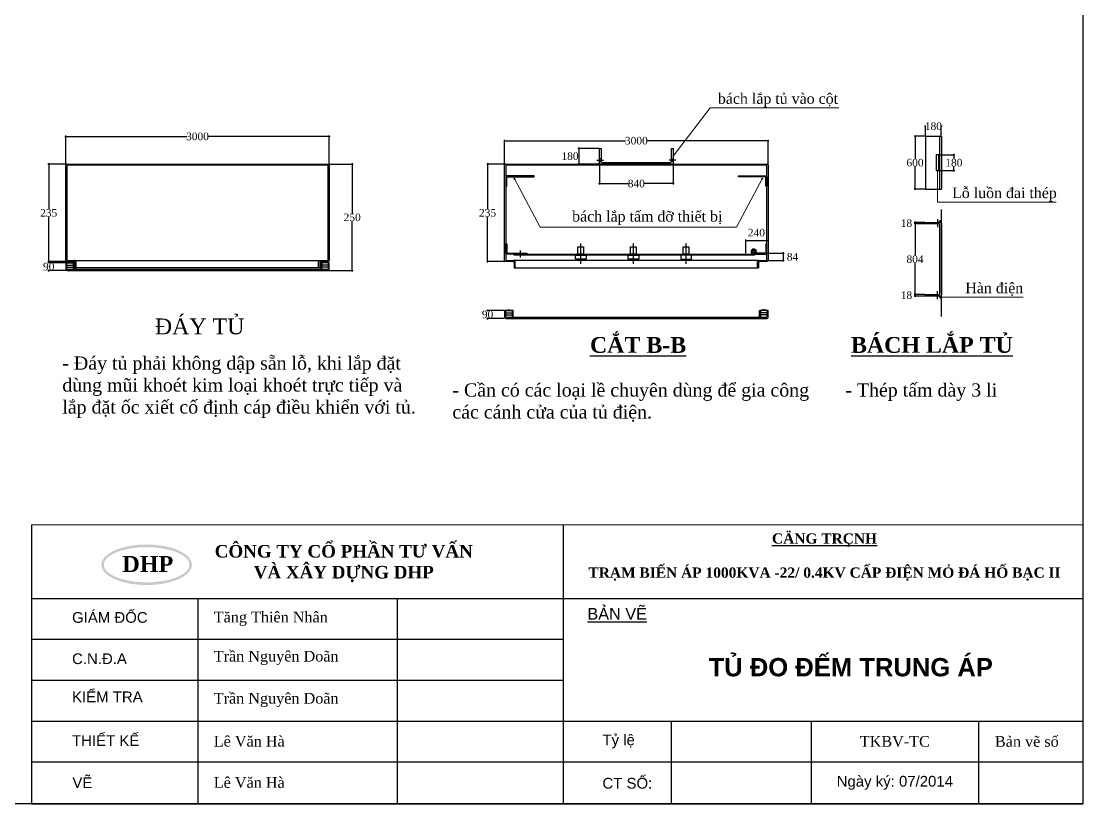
# Model space of a CAD drawing. Header units: inches. Extents: x -246336 to 136055, y -106871 to 69513.
# Drawn here: x -35866 to -23774, y -52264 to -43354 of the extents above; entities that cross this region are included whole.
import ezdxf

# ---------------------------------------------------------------- set-up
doc = ezdxf.new("R2010")
doc.units = ezdxf.units.IN
doc.header["$MEASUREMENT"] = 0
doc.linetypes.add('CENTER', pattern=[2, 1.25, -0.25, 0.25, -0.25])
doc.linetypes.add('DASHED2', pattern=[0.375, 0.25, -0.125])
for name, color, linetype in [('kichthuoc', 7, 'Continuous'), ('KTEN', 7, 'Continuous'), ('T_VAT', 7, 'Continuous'), ('XA-TT1', 7, 'Continuous')]:
    doc.layers.add(name, color=color, linetype=linetype)
doc.styles.add('ANH', font='Vhavan.ttf', dxfattribs={"height": 2})
doc.styles.add('khung ten', font='Varr.ttf')
doc.styles.add('Kten', font='Vtimen.ttf')
doc.styles.get("Standard").update_dxf_attribs({"font": 'VNTIME_0.TTF', "height": 86})
doc.styles.add('STYLE1', font='times.ttf', dxfattribs={"height": 20})
doc.styles.add('VIET25', font='VNTIME_0.TTF', dxfattribs={"height": 2.5})
doc.dimstyles.get("Standard").update_dxf_attribs({"dimtxt": 0.18, "dimasz": 15, "dimexe": 10, "dimexo": 10, "dimgap": 0.09, "dimtad": 0, "dimtih": 1, "dimtoh": 1, "dimdec": 0, "dimzin": 0, "dimdsep": 32, "dimtxsty": 'Standard', "dimblk": 'OBLIQUE', "dimcen": 15, "dimdle": 10, "dimclrd": 3, "dimclre": 3, "dimclrt": 3, "dimadec": 0, "dimazin": 0, "dimtfac": 1, "dimtdec": 0, "dimtofl": 0, "dimtmove": 0, "dimatfit": 3, "dimldrblk": 'OPEN30', "dimfxl": 1, "dimtolj": 1, "dimtzin": 0, "dimlwd": 0, "dimlwe": 0, "dimarcsym": 0})

# ---------------------------------------------------------------- blocks, each defined once
blk = doc.blocks.new('_OBLIQUE')
at = {"color": 0, "linetype": 'ByBlock'}
blk.add_line((-0.5, -0.5), (0.5, 0.5), dxfattribs=at)
blk = doc.blocks.new('*D423')
at = {"color": 3}
for p, q in [((-35368, -44666), (-33981, -44666)), ((-35358, -45005), (-35358, -44656)), ((-32348, -44666), (-33735, -44666)), ((-32358, -44993), (-32358, -44656))]:
    blk.add_line(p, q, dxfattribs=at)
at = {"layer": 'Defpoints', "color": 0}
for p in [(-32358, -44666), (-35358, -45005), (-32358, -44993)]:
    blk.add_point(p, dxfattribs=at)
at = {"color": 3, "xscale": 0.3, "yscale": 0.3, "zscale": 0.3, "rotation": 180}
blk.add_blockref('_OBLIQUE', (-35358, -44666), dxfattribs=at)
at = {"color": 3, "xscale": 0.3, "yscale": 0.3, "zscale": 0.3}
blk.add_blockref('_OBLIQUE', (-32358, -44666), dxfattribs=at)
at = {"color": 3, "insert": (-33858, -44666), "char_height": 86, "attachment_point": 5}
blk.add_mtext('\\A1;3000', dxfattribs=at)
blk = doc.blocks.new('_Open30')
at = {"color": 0, "linetype": 'ByBlock', "lineweight": -2}
for p, q in [((-1, 0.27), (0, 0)), ((0, 0), (-1, -0.27)), ((0, 0), (-1, 0))]:
    blk.add_line(p, q, dxfattribs=at)
blk = doc.blocks.new('TDE')
h = blk.add_hatch(color=5)
edge = h.paths.add_edge_path()
edge.add_ellipse((2364.2, -115), major_axis=(-277.3, 0), ratio=0.448156, start_angle=0, end_angle=360)
edge = h.paths.add_edge_path(flags=16)
edge.add_ellipse((2364.2, -115), major_axis=(262.5, 0), ratio=0.409156, start_angle=0, end_angle=360)
h.paths.add_polyline_path([(2190.8, -37), (2539.6, -37), (2539.6, -184), (2190.8, -184)], flags=8)
at = {"insert": (2215.3, -61.5), "char_height": 98, "width": 363.53, "attachment_point": 1, "style": 'ANH'}
blk.add_mtext('{\\fTimes New Roman|b1|i0|c0|p18;\\C1;DHP}', dxfattribs=at)
blk = doc.blocks.new('*D466')
at = {"color": 3}
for p, q in [((-35358, -46103), (-35563, -46103)), ((-35553, -46093), (-35553, -46103)), ((-35346, -46193), (-35563, -46193)), ((-35553, -46203), (-35553, -46192))]:
    blk.add_line(p, q, dxfattribs=at)
at = {"layer": 'Defpoints', "color": 0}
for p in [(-35358, -46103), (-35553, -46193), (-35346, -46193)]:
    blk.add_point(p, dxfattribs=at)
at = {"color": 3, "xscale": 0.3, "yscale": 0.3, "zscale": 0.3}
for p, rotation in [((-35553, -46103), 90), ((-35553, -46193), 270)]:
    blk.add_blockref('_OBLIQUE', p, dxfattribs=dict(at, rotation=rotation))
at = {"color": 3, "insert": (-35553, -46148), "char_height": 86, "attachment_point": 5}
blk.add_mtext('\\A1;90', dxfattribs=at)
blk = doc.blocks.new('*D467')
at = {"color": 3}
for p, q in [((-35346, -44981), (-35563, -44981)), ((-35553, -44971), (-35553, -45491)), ((-35553, -46101), (-35553, -45581)), ((-35346, -46091), (-35563, -46091))]:
    blk.add_line(p, q, dxfattribs=at)
at = {"layer": 'Defpoints', "color": 0}
for p in [(-35346, -44981), (-35553, -46091), (-35346, -46091)]:
    blk.add_point(p, dxfattribs=at)
at = {"color": 3, "xscale": 0.3, "yscale": 0.3, "zscale": 0.3}
for p, rotation in [((-35553, -44981), 90), ((-35553, -46091), 270)]:
    blk.add_blockref('_OBLIQUE', p, dxfattribs=dict(at, rotation=rotation))
at = {"color": 3, "insert": (-35553, -45536), "char_height": 86, "attachment_point": 5}
blk.add_mtext('\\A1;235', dxfattribs=at)
blk = doc.blocks.new('*D486')
at = {"color": 3}
for p, q in [((-29279, -44969), (-29279, -45212)), ((-28439, -44969), (-28439, -45212)), ((-29289, -45202), (-28950, -45202)), ((-28429, -45202), (-28768, -45202))]:
    blk.add_line(p, q, dxfattribs=at)
at = {"layer": 'Defpoints', "color": 0}
for p in [(-29279, -44969), (-28439, -44969), (-28439, -45202)]:
    blk.add_point(p, dxfattribs=at)
at = {"color": 3, "xscale": 0.3, "yscale": 0.3, "zscale": 0.3, "rotation": 180}
blk.add_blockref('_OBLIQUE', (-29279, -45202), dxfattribs=at)
at = {"color": 3, "xscale": 0.3, "yscale": 0.3, "zscale": 0.3}
blk.add_blockref('_OBLIQUE', (-28439, -45202), dxfattribs=at)
at = {"color": 3, "insert": (-28859, -45202), "char_height": 86, "attachment_point": 5}
blk.add_mtext('\\A1;840', dxfattribs=at)
blk = doc.blocks.new('*D487')
at = {"color": 3}
for p, q in [((-30369, -44714), (-28982, -44714)), ((-30359, -44993), (-30359, -44704)), ((-27349, -44714), (-28736, -44714)), ((-27359, -44993), (-27359, -44704))]:
    blk.add_line(p, q, dxfattribs=at)
at = {"layer": 'Defpoints', "color": 0}
for p in [(-27359, -44714), (-30359, -44993), (-27359, -44993)]:
    blk.add_point(p, dxfattribs=at)
at = {"color": 3, "xscale": 0.3, "yscale": 0.3, "zscale": 0.3, "rotation": 180}
blk.add_blockref('_OBLIQUE', (-30359, -44714), dxfattribs=at)
at = {"color": 3, "xscale": 0.3, "yscale": 0.3, "zscale": 0.3}
blk.add_blockref('_OBLIQUE', (-27359, -44714), dxfattribs=at)
at = {"color": 3, "insert": (-28859, -44714), "char_height": 86, "attachment_point": 5}
blk.add_mtext('\\A1;3000', dxfattribs=at)
blk = doc.blocks.new('*D488')
at = {"color": 3}
for p, q in [((-32370, -44981), (-32086, -44981)), ((-32096, -44971), (-32096, -45542)), ((-32096, -46203), (-32096, -45632)), ((-32370, -46193), (-32086, -46193))]:
    blk.add_line(p, q, dxfattribs=at)
at = {"layer": 'Defpoints', "color": 0}
for p in [(-32370, -44981), (-32370, -46193), (-32096, -46193)]:
    blk.add_point(p, dxfattribs=at)
at = {"color": 3, "xscale": 15, "yscale": 15, "zscale": 15}
for p, rotation in [((-32096, -44981), 90), ((-32096, -46193), 270)]:
    blk.add_blockref('_OBLIQUE', p, dxfattribs=dict(at, rotation=rotation))
at = {"color": 3, "insert": (-32096, -45587), "char_height": 86, "attachment_point": 5}
blk.add_mtext('\\A1;250', dxfattribs=at)
blk = doc.blocks.new('*D489')
at = {"color": 3}
for p, q in [((-30347, -44981), (-30564, -44981)), ((-30554, -44971), (-30554, -45491)), ((-30554, -46101), (-30554, -45581)), ((-30347, -46091), (-30564, -46091))]:
    blk.add_line(p, q, dxfattribs=at)
at = {"layer": 'Defpoints', "color": 0}
for p in [(-30347, -44981), (-30554, -46091), (-30347, -46091)]:
    blk.add_point(p, dxfattribs=at)
at = {"color": 3, "xscale": 0.3, "yscale": 0.3, "zscale": 0.3}
for p, rotation in [((-30554, -44981), 90), ((-30554, -46091), 270)]:
    blk.add_blockref('_OBLIQUE', p, dxfattribs=dict(at, rotation=rotation))
at = {"color": 3, "insert": (-30554, -45536), "char_height": 86, "attachment_point": 5}
blk.add_mtext('\\A1;235', dxfattribs=at)
blk = doc.blocks.new('*D490')
at = {"color": 3}
for p, q in [((-30369, -46648), (-30564, -46648)), ((-30554, -46638), (-30554, -46649)), ((-30369, -46738), (-30564, -46738)), ((-30554, -46748), (-30554, -46738))]:
    blk.add_line(p, q, dxfattribs=at)
at = {"layer": 'Defpoints', "color": 0}
for p in [(-30554, -46648), (-30359, -46648), (-30359, -46738)]:
    blk.add_point(p, dxfattribs=at)
at = {"color": 3, "xscale": 15, "yscale": 15, "zscale": 15}
for p, rotation in [((-30554, -46648), 90), ((-30554, -46738), 270)]:
    blk.add_blockref('_OBLIQUE', p, dxfattribs=dict(at, rotation=rotation))
at = {"color": 3, "insert": (-30554, -46693), "char_height": 86, "attachment_point": 5}
blk.add_mtext('\\A1;90', dxfattribs=at)
blk = doc.blocks.new('*D491')
at = {"color": 3}
for p, q in [((-29279, -44801), (-29525, -44801)), ((-29515, -44791), (-29515, -44991)), ((-29275, -44981), (-29525, -44981))]:
    blk.add_line(p, q, dxfattribs=at)
at = {"layer": 'Defpoints', "color": 0}
for p in [(-29279, -44801), (-29515, -44981), (-29274, -44981)]:
    blk.add_point(p, dxfattribs=at)
at = {"color": 3, "xscale": 0.3, "yscale": 0.3, "zscale": 0.3}
for p, rotation in [((-29515, -44801), 90), ((-29515, -44981), 270)]:
    blk.add_blockref('_OBLIQUE', p, dxfattribs=dict(at, rotation=rotation))
at = {"color": 3, "insert": (-29614, -44890), "char_height": 86, "attachment_point": 5}
blk.add_mtext('\\A1;180', dxfattribs=at)
blk = doc.blocks.new('*D492')
at = {"color": 3}
for p, q in [((-27621, -45850), (-27361, -45850)), ((-27611, -45995), (-27611, -45840)), ((-27371, -45887), (-27371, -45840))]:
    blk.add_line(p, q, dxfattribs=at)
at = {"layer": 'Defpoints', "color": 0}
for p in [(-27371, -45850), (-27371, -45887), (-27611, -45995)]:
    blk.add_point(p, dxfattribs=at)
at = {"color": 3, "xscale": 0.3, "yscale": 0.3, "zscale": 0.3, "rotation": 180}
blk.add_blockref('_OBLIQUE', (-27611, -45850), dxfattribs=at)
at = {"color": 3, "xscale": 0.3, "yscale": 0.3, "zscale": 0.3}
blk.add_blockref('_OBLIQUE', (-27371, -45850), dxfattribs=at)
at = {"color": 3, "insert": (-27491, -45761), "char_height": 86, "attachment_point": 5}
blk.add_mtext('\\A1;240', dxfattribs=at)
blk = doc.blocks.new('*D493')
at = {"color": 3}
for p, q in [((-27371, -45995), (-27177, -45995)), ((-27187, -45985), (-27187, -46089)), ((-27467, -46079), (-27177, -46079))]:
    blk.add_line(p, q, dxfattribs=at)
at = {"layer": 'Defpoints', "color": 0}
for p in [(-27371, -45995), (-27467, -46079), (-27187, -46079)]:
    blk.add_point(p, dxfattribs=at)
at = {"color": 3, "xscale": 0.3, "yscale": 0.3, "zscale": 0.3}
for p, rotation in [((-27187, -45995), 90), ((-27187, -46079), 270)]:
    blk.add_blockref('_OBLIQUE', p, dxfattribs=dict(at, rotation=rotation))
at = {"color": 3, "insert": (-27080, -46037), "char_height": 86, "attachment_point": 5}
blk.add_mtext('\\A1;84', dxfattribs=at)
blk = doc.blocks.new('*D494')
at = {"color": 3}
for p, q in [((-25571, -45644), (-25694, -45644)), ((-25559, -45662), (-25694, -45662)), ((-25684, -45634), (-25684, -45672))]:
    blk.add_line(p, q, dxfattribs=at)
at = {"layer": 'Defpoints', "color": 0}
for p in [(-25684, -45662), (-25571, -45644), (-25559, -45662)]:
    blk.add_point(p, dxfattribs=at)
at = {"color": 3, "xscale": 0.3, "yscale": 0.3, "zscale": 0.3}
for p, rotation in [((-25684, -45644), 90), ((-25684, -45662), 270)]:
    blk.add_blockref('_OBLIQUE', p, dxfattribs=dict(at, rotation=rotation))
at = {"color": 3, "insert": (-25782, -45653), "char_height": 86, "attachment_point": 5}
blk.add_mtext('\\A1;18', dxfattribs=at)
blk = doc.blocks.new('*D495')
at = {"color": 3}
for p, q in [((-25571, -46465), (-25694, -46465)), ((-25571, -46483), (-25694, -46483)), ((-25684, -46455), (-25684, -46493))]:
    blk.add_line(p, q, dxfattribs=at)
at = {"layer": 'Defpoints', "color": 0}
for p in [(-25684, -46483), (-25571, -46465), (-25571, -46483)]:
    blk.add_point(p, dxfattribs=at)
at = {"color": 3, "xscale": 0.3, "yscale": 0.3, "zscale": 0.3}
for p, rotation in [((-25684, -46465), 90), ((-25684, -46483), 270)]:
    blk.add_blockref('_OBLIQUE', p, dxfattribs=dict(at, rotation=rotation))
at = {"color": 3, "insert": (-25782, -46474), "char_height": 86, "attachment_point": 5}
blk.add_mtext('\\A1;18', dxfattribs=at)
blk = doc.blocks.new('*D496')
at = {"color": 3}
for p, q in [((-25559, -45662), (-25694, -45662)), ((-25684, -45652), (-25684, -46019)), ((-25684, -46475), (-25684, -46107)), ((-25571, -46465), (-25694, -46465))]:
    blk.add_line(p, q, dxfattribs=at)
at = {"layer": 'Defpoints', "color": 0}
for p in [(-25559, -45662), (-25684, -46465), (-25571, -46465)]:
    blk.add_point(p, dxfattribs=at)
at = {"color": 3, "xscale": 0.3, "yscale": 0.3, "zscale": 0.3}
for p, rotation in [((-25684, -45662), 90), ((-25684, -46465), 270)]:
    blk.add_blockref('_OBLIQUE', p, dxfattribs=dict(at, rotation=rotation))
at = {"color": 3, "insert": (-25684, -46063), "char_height": 86, "attachment_point": 5}
blk.add_mtext('\\A1;804', dxfattribs=at)
blk = doc.blocks.new('*D497')
at = {"color": 3}
for p, q in [((-25414, -44874), (-25232, -44874)), ((-25242, -44864), (-25242, -44920)), ((-25414, -45054), (-25232, -45054)), ((-25242, -45064), (-25242, -45008))]:
    blk.add_line(p, q, dxfattribs=at)
at = {"layer": 'Defpoints', "color": 0}
for p in [(-25415, -44874), (-25415, -45054), (-25242, -45054)]:
    blk.add_point(p, dxfattribs=at)
at = {"color": 3, "xscale": 0.3, "yscale": 0.3, "zscale": 0.3}
for p, rotation in [((-25242, -44874), 90), ((-25242, -45054), 270)]:
    blk.add_blockref('_OBLIQUE', p, dxfattribs=dict(at, rotation=rotation))
at = {"color": 3, "insert": (-25242, -44964), "char_height": 86, "attachment_point": 5}
blk.add_mtext('\\A1;180', dxfattribs=at)
blk = doc.blocks.new('*D498')
at = {"color": 3}
for p, q in [((-25575, -44549), (-25562, -44549)), ((-25565, -44664), (-25565, -44539)), ((-25375, -44549), (-25388, -44549)), ((-25385, -44664), (-25385, -44539))]:
    blk.add_line(p, q, dxfattribs=at)
at = {"layer": 'Defpoints', "color": 0}
for p in [(-25385, -44549), (-25565, -44664), (-25385, -44664)]:
    blk.add_point(p, dxfattribs=at)
at = {"color": 3, "xscale": 0.3, "yscale": 0.3, "zscale": 0.3, "rotation": 180}
blk.add_blockref('_OBLIQUE', (-25565, -44549), dxfattribs=at)
at = {"color": 3, "xscale": 0.3, "yscale": 0.3, "zscale": 0.3}
blk.add_blockref('_OBLIQUE', (-25385, -44549), dxfattribs=at)
at = {"color": 3, "insert": (-25475, -44549), "char_height": 86, "attachment_point": 5}
blk.add_mtext('\\A1;180', dxfattribs=at)
blk = doc.blocks.new('*D499')
at = {"color": 3}
for p, q in [((-25565, -44664), (-25694, -44664)), ((-25684, -44654), (-25684, -44920)), ((-25684, -45274), (-25684, -45009)), ((-25565, -45264), (-25694, -45264))]:
    blk.add_line(p, q, dxfattribs=at)
at = {"layer": 'Defpoints', "color": 0}
for p in [(-25565, -44664), (-25684, -45264), (-25565, -45264)]:
    blk.add_point(p, dxfattribs=at)
at = {"color": 3, "xscale": 0.3, "yscale": 0.3, "zscale": 0.3}
for p, rotation in [((-25684, -44664), 90), ((-25684, -45264), 270)]:
    blk.add_blockref('_OBLIQUE', p, dxfattribs=dict(at, rotation=rotation))
at = {"color": 3, "insert": (-25684, -44964), "char_height": 86, "attachment_point": 5}
blk.add_mtext('\\A1;600', dxfattribs=at)

msp = doc.modelspace()

# ---------------------------------------------------------------- hatches: boundary and pattern name
h = msp.add_hatch()
h.set_pattern_fill('ANSI31', color=256, scale=6, style=0)
h.set_pattern_definition([(45, (-48673.6558, -52263.7632), (-0.530330086, 0.530330086), [])])
h.paths.add_polyline_path([(-25384.609, -45623.078, 0.37055895), (-25408.819, -45643.541), (-25396.609, -45643.541, -0.414213562), (-25384.609, -45655.541)])
h = msp.add_hatch()
h.set_pattern_fill('ANSI31', color=256, scale=6, style=0)
h.set_pattern_definition([(315, (-48673.6558, -39863.2353), (-0.530330086, -0.530330086), [])])
h.paths.add_polyline_path([(-25384.609, -46503.92, -0.37055895), (-25408.819, -46483.457), (-25396.609, -46483.457, 0.414213562), (-25384.609, -46471.457)])

# ---------------------------------------------------------------- linework, layer by layer
at = {"color": 251, "linetype": 'DASHED2', "ltscale": 20}
msp.add_line((-25402.609, -45264.403), (-25402.609, -44664.403), dxfattribs=at)
at = {"color": 6}
for p, q in [((-25384.609, -44664.403), (-25384.609, -45264.403)), ((-25384.609, -46715.343), (-25384.609, -45496.146)), ((-35250.297, -46078.981), (-32466.297, -46078.981)), ((-30251.097, -46162.981), (-27467.097, -46162.981))]:
    msp.add_line(p, q, dxfattribs=at)
at = {"linetype": 'CENTER', "ltscale": 5}
for p, q in [((-29308.411, -44936.706), (-29230.452, -44936.706)), ((-28409.782, -44936.706), (-28487.741, -44936.706))]:
    msp.add_line(p, q, dxfattribs=at)
for p, q in [((-25429.609, -45608.226), (-25429.609, -45700.023)), ((-35346.297, -46102.981), (-35274.297, -46102.981)), ((-35346.297, -46129.633), (-35274.297, -46129.633)), ((-35346.297, -46152.229), (-35274.297, -46152.229)), ((-32370.297, -46102.981), (-32442.297, -46102.981)), ((-32370.297, -46129.633), (-32442.297, -46129.633)), ((-32370.297, -46152.229), (-32442.297, -46152.229)), ((-25429.609, -46518.39), (-25429.609, -46426.594)), ((-30347.097, -46648.041), (-30275.097, -46648.041)), ((-30347.097, -46674.693), (-30275.097, -46674.693)), ((-27371.097, -46648.041), (-27443.097, -46648.041)), ((-27371.097, -46674.693), (-27443.097, -46674.693)), ((-30347.097, -46697.289), (-30275.097, -46697.289)), ((-27371.097, -46697.289), (-27443.097, -46697.289)), ((-35748.696, -49086.383), (-35748.696, -52263.763)), ((-28460.94, -51322.122), (-28460.94, -52263.763))]:
    msp.add_line(p, q)
at = {"color": 251}
for p, q in [((-29492.097, -46114.645), (-29492.097, -45885.807)), ((-28892.097, -46114.645), (-28892.097, -45885.807)), ((-28292.097, -46114.645), (-28292.097, -45885.807)), ((-30179.097, -46044.587), (-30179.097, -45963.642))]:
    msp.add_line(p, q, dxfattribs=at)
at = {"color": 1}
msp.add_lwpolyline([(-48673.656, -52263.763), (-48673.656, -34443.763), (-23773.656, -34443.763), (-23773.656, -52263.763), (-48673.656, -52263.763)], close=True, dxfattribs=at)
at = {"color": 6}
for points in [[(-25384.609, -44664.403), (-25564.609, -44664.403), (-25564.609, -45264.403), (-25384.609, -45264.403)], [(-35262.297, -46180.981), (-35262.297, -46102.981), (-35274.297, -46102.981), (-35274.297, -46180.981)], [(-32466.297, -46162.981), (-35250.297, -46162.981)], [(-32454.297, -46180.981), (-32454.297, -46102.981), (-32442.297, -46102.981), (-32442.297, -46180.981)], [(-30263.097, -46090.981), (-30305.097, -46090.981)], [(-27467.097, -46078.981), (-30251.097, -46078.981)], [(-30263.097, -46726.041), (-30263.097, -46648.041), (-30275.097, -46648.041), (-30275.097, -46726.041)], [(-27455.097, -46726.041), (-27455.097, -46648.041), (-27443.097, -46648.041), (-27443.097, -46726.041)]]:
    msp.add_lwpolyline(points, dxfattribs=at)
for points in [[(-29260.864, -44800.981), (-29260.864, -44950.981, 0.414213562), (-29248.864, -44962.981), (-28469.33, -44962.981, 0.414213562), (-28457.33, -44950.981), (-28457.33, -44812.981), (-28457.33, -44800.981), (-28439.33, -44800.981), (-28439.33, -44968.981, -0.414213562), (-28451.33, -44980.981), (-29266.864, -44980.981, -0.414213562), (-29278.864, -44968.981), (-29278.864, -44800.981)], [(-30347.097, -45124.981), (-30347.097, -45232.981), (-30335.097, -45232.981), (-30335.097, -45136.981, -0.414213562), (-30323.097, -45124.981), (-30023.097, -45124.981), (-30023.097, -45112.981), (-30335.097, -45112.981, 0.414213562)], [(-27371.097, -45124.981), (-27371.097, -45232.981), (-27383.097, -45232.981), (-27383.097, -45136.981, 0.414213562), (-27395.097, -45124.981), (-27695.097, -45124.981), (-27695.097, -45112.981), (-27383.097, -45112.981, -0.414213562)], [(-25564.609, -46465.075), (-25414.609, -46465.075, 0.414213562), (-25402.609, -46453.075), (-25402.609, -45673.541, 0.414213562), (-25414.609, -45661.541), (-25552.609, -45661.541), (-25564.609, -45661.541), (-25564.609, -45643.541), (-25396.609, -45643.541, -0.414213562), (-25384.609, -45655.541), (-25384.609, -46471.075, -0.414213562), (-25396.609, -46483.075), (-25564.609, -46483.075)], [(-30347.097, -45994.981), (-30347.097, -45886.981), (-30335.097, -45886.981), (-30335.097, -45982.981, 0.414213562), (-30323.097, -45994.981), (-30107.097, -45994.981), (-30107.097, -46006.981), (-30335.097, -46006.981, -0.414213562)], [(-27521.097, -45994.981, -4.236067977), (-27506.697, -45987.781), (-27497.097, -45994.981, 4.236067978), (-27521.097, -46006.981), (-27383.097, -46006.981, 0.414213562), (-27371.097, -45994.981), (-27371.097, -45886.981), (-27383.097, -45886.981), (-27383.097, -45982.981, -0.414213562), (-27395.097, -45994.981)]]:
    msp.add_lwpolyline(points, format="xyb", close=True, dxfattribs=at)
for points in [[(-35262.297, -46090.981), (-35346.297, -46090.981, -0.414213562), (-35358.297, -46078.981), (-35358.297, -44992.981, -0.414213562), (-35346.297, -44980.981), (-32370.297, -44980.981, -0.414213562), (-32358.297, -44992.981), (-32358.297, -46078.981, -0.414213562), (-32370.297, -46090.981), (-32454.297, -46090.981)], [(-30263.097, -46090.981), (-30347.097, -46090.981, -0.414213562), (-30359.097, -46078.981), (-30359.097, -44992.981, -0.414213562), (-30347.097, -44980.981), (-27371.097, -44980.981, -0.414213562), (-27359.097, -44992.981), (-27359.097, -46078.981, -0.414213562), (-27371.097, -46090.981), (-27455.097, -46090.981)], [(-32454.297, -46078.981), (-32382.297, -46078.981, 0.414213562), (-32370.297, -46066.981), (-32370.297, -45004.981, 0.414213562), (-32382.297, -44992.981), (-35334.297, -44992.981, 0.414213562), (-35346.297, -45004.981), (-35346.297, -46066.981, 0.414213562), (-35334.297, -46078.981), (-35262.297, -46078.981)], [(-27455.097, -46078.981), (-27383.097, -46078.981, 0.414213562), (-27371.097, -46066.981), (-27371.097, -45004.981, 0.414213562), (-27383.097, -44992.981), (-30335.097, -44992.981, 0.414213562), (-30347.097, -45004.981), (-30347.097, -46066.981, 0.414213562), (-30335.097, -46078.981), (-30263.097, -46078.981)], [(-27503.703, -46006.981, -0.196261568), (-27533.097, -46018.981), (-30251.097, -46018.981), (-30251.097, -46006.981), (-27533.097, -46006.981, 0.050382044), (-27527.097, -46006.374)], [(-35202.297, -46180.981), (-35334.297, -46180.981, -0.414213562), (-35346.297, -46168.981), (-35346.297, -46102.981), (-35358.297, -46102.981), (-35358.297, -46180.981, 0.414213562), (-35346.297, -46192.981), (-35202.297, -46192.981)], [(-35262.297, -46090.981, -0.414213562), (-35250.297, -46102.981), (-35250.297, -46162.981), (-35238.297, -46162.981), (-35238.297, -46150.981), (-35238.297, -46090.981, 0.414213562), (-35250.297, -46078.981), (-35262.297, -46078.981)], [(-35205.794, -46192.981), (-32370.297, -46192.981, 0.414213562), (-32358.297, -46180.981), (-32358.297, -46102.981), (-32370.297, -46102.981), (-32370.297, -46168.981, -0.414213562), (-32382.297, -46180.981), (-35205.794, -46180.981)], [(-32454.297, -46090.981, 0.414213562), (-32466.297, -46102.981), (-32466.297, -46162.981), (-32478.297, -46162.981), (-32478.297, -46126.981), (-32478.297, -46090.981, -0.414213562), (-32466.297, -46078.981), (-32454.297, -46078.981)], [(-30263.097, -46090.981, -0.414213562), (-30251.097, -46102.981), (-30251.097, -46162.981), (-30239.097, -46162.981), (-30239.097, -46150.981), (-30239.097, -46090.981, 0.414213562), (-30251.097, -46078.981), (-30263.097, -46078.981)], [(-27455.097, -46090.981, 0.414213562), (-27467.097, -46102.981), (-27467.097, -46162.981), (-27479.097, -46162.981), (-27479.097, -46150.981), (-27479.097, -46090.981, -0.414213562), (-27467.097, -46078.981), (-27455.097, -46078.981)], [(-28266.938, -46726.041), (-30335.097, -46726.041, -0.414213562), (-30347.097, -46714.041), (-30347.097, -46648.041), (-30359.097, -46648.041), (-30359.097, -46726.041, 0.414213562), (-30347.097, -46738.041), (-28266.938, -46738.041)], [(-28290.479, -46738.041), (-27371.097, -46738.041, 0.414213562), (-27359.097, -46726.041), (-27359.097, -46648.041), (-27371.097, -46648.041), (-27371.097, -46714.041, -0.414213562), (-27383.097, -46726.041), (-28290.479, -46726.041)]]:
    msp.add_lwpolyline(points, format="xyb", dxfattribs=at)
for points in [[(-29260.864, -44920.981), (-29278.864, -44920.981)], [(-29278.864, -44950.981), (-29260.864, -44950.981)], [(-28457.33, -44920.981), (-28439.33, -44920.981)], [(-28439.33, -44950.981), (-28457.33, -44950.981)], [(-25444.609, -45643.541), (-25444.609, -45661.541)], [(-25414.609, -45661.541), (-25414.609, -45643.541)], [(-25444.609, -46483.075), (-25444.609, -46465.075)], [(-25414.609, -46465.075), (-25414.609, -46483.075)]]:
    msp.add_lwpolyline(points)
for points in [[(-25414.609, -44874.403), (-25444.609, -44874.403), (-25444.609, -45054.403), (-25414.609, -45054.403)], [(-29523.813, -46006.981), (-29523.813, -45921.381), (-29460.38, -45921.381), (-29460.38, -46006.981)], [(-28923.813, -46006.981), (-28923.813, -45921.381), (-28860.38, -45921.381), (-28860.38, -46006.981)], [(-28323.813, -46006.981), (-28323.813, -45921.381), (-28260.38, -45921.381), (-28260.38, -46006.981)], [(-29552.097, -46018.981), (-29432.097, -46018.981), (-29432.097, -46060.981), (-29552.097, -46060.981)], [(-28952.097, -46018.981), (-28832.097, -46018.981), (-28832.097, -46060.981), (-28952.097, -46060.981)], [(-28232.097, -46018.981), (-28352.097, -46018.981), (-28352.097, -46060.981), (-28232.097, -46060.981)]]:
    msp.add_lwpolyline(points, close=True)
at = {"color": 1}
msp.add_lwpolyline([(-32454.297, -46090.981), (-32370.297, -46090.981)], dxfattribs=at)
at = {"color": 6}
msp.add_circle((-27521.097, -45976.981), 12, dxfattribs=at)
for centre, start, end in [((-25384.804, -45647.4), 89.540801, 170.8713519), ((-25384.804, -46479.599), 189.1286481, 270.459199)]:
    msp.add_arc(centre, 24.322, start, end)
msp.add_arc((-27533.097, -45976.981), 30, 323.1301024, 337.0166427, dxfattribs=at)
for points in [[(-35346.297, -46102.981), (-35310.297, -46094.507), (-35274.297, -46102.981)], [(-32370.297, -46102.981), (-32406.297, -46094.507), (-32442.297, -46102.981)], [(-30347.097, -46648.041), (-30311.097, -46639.567), (-30275.097, -46648.041)], [(-27371.097, -46648.041), (-27407.097, -46639.567), (-27443.097, -46648.041)]]:
    msp.add_spline(points, degree=3)
at = {"layer": 'kichthuoc', "color": 6}
for p, q in [((-35748.696, -49086.383), (-23773.656, -49083.969)), ((-23773.656, -49083.969), (-23773.656, -52263.763)), ((-35748.696, -52263.763), (-23773.656, -52263.763))]:
    msp.add_line(p, q, dxfattribs=at)
at = {"layer": 'KTEN'}
for p, q in [((-29691.028, -49082.776), (-29691.028, -52262.57)), ((-35748.696, -49925.108), (-23773.656, -49925.108)), ((-33854.915, -49925.108), (-33854.915, -52263.763)), ((-33854.579, -49925.017), (-33854.579, -52263.672)), ((-31584.226, -49925.108), (-31584.226, -52263.763)), ((-35748.696, -50390.779), (-29691.028, -50390.779)), ((-35748.696, -50856.451), (-29691.028, -50856.451)), ((-35748.696, -51322.122), (-29691.028, -51322.122)), ((-29691.028, -51322.122), (-23773.656, -51322.122)), ((-26869.126, -51322.122), (-26869.126, -52263.763)), ((-26868.79, -51322.031), (-26868.79, -52263.672)), ((-24960.02, -51322.122), (-24960.02, -52263.763)), ((-35748.696, -51787.793), (-29691.028, -51787.793)), ((-29691.028, -51787.793), (-23773.656, -51787.793))]:
    msp.add_line(p, q, dxfattribs=at)

# ---------------------------------------------------------------- block references
at = {"xscale": 1.858148587532924, "yscale": 1.858148587532924, "zscale": 1.858148592766038}
msp.add_blockref('TDE', (-38830.543, -49328.703), dxfattribs=at)

# ---------------------------------------------------------------- texts
for s, insert, char_height, width, attachment_point in [('\\f.VnTimeH|b0|i0|c0|p34;®¸y tñ', (-33833.732, -46738.273), 180, 3202.7922, 2), ('\\f.VnTimeH|b1|i0|c0|p34;\\LC¾t B-B', (-28839.438, -46949.361), 180, 3202.7922, 2), ('\\f.VnTimeH|b1|i0|c0|p34;\\Lb¸ch l¾p tñ', (-25492.228, -46949.361), 180, 3202.7922, 2), ('- §¸y tñ ph¶i kh«ng dËp s½n lç, khi l¾p ®Æt dïng mòi khoÐt kim lo¹i khoÐt trùc tiÕp vµ l¾p ®Æt èc xiÕt cè ®Þnh c¸p ®iÒu khiÓn víi tñ. ', (-35398.022, -47170.88), 150, 4108.5732, 1), ('- CÇn cã c¸c lo¹i lÒ chuyªn dïng ®Ó gia c«ng c¸c c¸nh cöa cña tñ ®iÖn. ', (-30954.547, -47477.354), 150, 4108.5732, 1), ('- ThÐp tÊm dµy 3 li', (-26478.901, -47477.354), 150, 4108.5732, 1)]:
    msp.add_mtext(s, dxfattribs=dict(insert=insert, char_height=char_height, width=width, attachment_point=attachment_point))
at = {"insert": (-26715.51, -49454.932), "char_height": 116.442525, "width": 6186.97947, "attachment_point": 5, "style": 'Kten'}
msp.add_mtext('{\\fVNtimes new roman|b1|i0|c0|p34;\\L\\C0;CÄNG TRÇNH \\P\\P\\fTimes New Roman|b1|i0|c163|p18;\\lTR\\fTimes New Roman|b1|i0|c0|p18;ẠM\\fTimes New Roman|b1|i0|c163|p18; BI\\fTimes New Roman|b1|i0|c0|p18;ẾN\\fTimes New Roman|b1|i0|c163|p18; ÁP 1000KVA -22/ 0.4KV C\\fTimes New Roman|b1|i0|c0|p18;ẤP\\fTimes New Roman|b1|i0|c163|p18; ĐI\\fTimes New Roman|b1|i0|c0|p18;ỆN\\fTimes New Roman|b1|i0|c163|p18; M\\fTimes New Roman|b1|i0|c0|p18;Ỏ\\fTimes New Roman|b1|i0|c163|p18; ĐÁ H\\fTimes New Roman|b1|i0|c0|p18;Ố\\fTimes New Roman|b1|i0|c163|p18; B\\fTimes New Roman|b1|i0|c0|p18;ẠC\\fTimes New Roman|b1|i0|c163|p18; II}', dxfattribs=at)
at = {"color": 0, "style": 'khung ten'}
for s, insert, char_height, width, attachment_point in [('{\\fTimes New Roman|b1|i0|c0|p18;CÔNG TY CỔ PHẦN T\\fTimes New Roman|b1|i0|c163|p18;Ư V\\fTimes New Roman|b1|i0|c0|p18;ẤN\\fTimes New Roman|b1|i0|c163|p18;\\PVÀ XÂY D\\fTimes New Roman|b1|i0|c0|p18;ỰNG\\fTimes New Roman|b1|i0|c163|p18; DHP}', (-32192.004, -49529.405), 143.090745, 5780.69253, 5), ('{\\fArial|b0|i0|c0|p34;GIÁM ÐỐC}', (-35286.834, -50143.146), 121.89212, 1431.82956, 4), ('{\\fTimes New Roman|b0|i0|c163|p18;Tăng Thiên Nhân}', (-33672.541, -50157.944), 121.89212, 2527.54955, 4), ('{\\fTimes New Roman|b0|i0|c0|p18;Trần \\fTimes New Roman|b0|i0|c163|p18;Nguyên Do\\fTimes New Roman|b0|i0|c0|p18;ãn}', (-33672.541, -50603.604), 121.892116, 2527.54955, 4), ('{\\fArial|b0|i0|c0|p34;C.N.\\fArial|b0|i0|c238|p34;Đ\\fArial|b0|i0|c0|p34;.A}', (-35286.834, -50613.167), 121.89212, 1431.82956, 4), ('{\\fArial|b0|i0|c0|p34;KIỂM TRA}', (-35286.834, -51046.318), 121.89212, 1431.82956, 4), ('{\\fTimes New Roman|b0|i0|c0|p18;Trần Nguyên Doãn}', (-33672.541, -51083.01), 121.89212, 2527.54955, 4), ('{\\fArial|b0|i0|c0|p34;THIẾT KẾ}', (-35287.17, -51544.937), 121.89212, 1431.82956, 4), ('{\\fTimes New Roman|b0|i0|c0|p18;Lê V\\fTimes New Roman|b0|i0|c238|p18;ă\\fTimes New Roman|b0|i0|c0|p18;n Hà}', (-33672.541, -51552.807), 121.892116, 2527.54955, 4), ('{\\fArial|b0|i0|c0|p34;VẼ}', (-35283.092, -52023.687), 121.89212, 1431.82956, 4), ('{\\fTimes New Roman|b0|i0|c0|p18;Lê V\\fTimes New Roman|b0|i0|c238|p18;ă\\fTimes New Roman|b0|i0|c0|p18;n Hà}', (-33672.541, -52022.325), 121.892116, 2527.54955, 4)]:
    msp.add_mtext(s, dxfattribs=dict(at, insert=insert, char_height=char_height, width=width, attachment_point=attachment_point))
at = {"layer": 'T_VAT', "ltscale": 0.01, "style": 'khung ten'}
for s, insert, char_height, width, attachment_point in [('{\\fArial|b0|i0|c0|p34;\\LBẢN VẼ}', (-29416.448, -50100.588), 132.49143, 4271.97276, 4), ('{\\fArial|b1|i0|c163|p34;T\\fArial|b1|i0|c0|p34;Ủ\\fArial|b1|i0|c163|p34; ĐO Đ\\fArial|b1|i0|c0|p34;Ế\\fArial|b1|i0|c163|p34;M TRUNG ÁP}', (-26416.679, -50709.935), 208.659347, 7100.20872, 5), ('{\\fArial|b0|i0|c0|p34;Tỷ lệ}', (-29245.114, -51554.957), 121.89212, 1193.52758, 4), ('{\\fTimes New Roman|b0|i0|c0|p18;TK\\fTimes New Roman|b0|i0|c163|p18;BV\\fTimes New Roman|b0|i0|c0|p18;-TC}', (-25914.405, -51554.912), 121.892116, 1908.76979, 5), ('{\\fTimes New Roman|b0|i0|c0|p18;Bản vẽ số}', (-24410.72, -51554.912), 121.89212, 1908.76979, 5), ('{\\fArial|b0|i0|c0|p34;CT SỐ:  }', (-29245.114, -52030.928), 121.89212, 1193.52758, 4), ('{\\fArial|b0|i0|c0|p34;Ngày ký: 0\\fArial|b0|i0|c163|p34;7\\fArial|b0|i0|c0|p34;/201\\fArial|b0|i0|c163|p34;4}', (-25914.405, -52025.778), 121.892116, 1908.76979, 5)]:
    msp.add_mtext(s, dxfattribs=dict(at, insert=insert, char_height=char_height, width=width, attachment_point=attachment_point))
at = {"layer": 'XA-TT1', "char_height": 120, "attachment_point": 3, "style": 'VIET25'}
for s, insert, width in [('b¸ch l¾p tñ vµo cét', (-26561.22, -44174.189), 1408.9212), ('Lç luån ®ai thÐp', (-24069.467, -45247.552), 1408.9212), ('b¸ch l¾p tÊm ®ì thiÕt bÞ', (-27878.798, -45514.774), 1948.65874), ('Hµn ®iÖn', (-24451.799, -46330.627), 855.77885)]:
    msp.add_mtext(s, dxfattribs=dict(at, insert=insert, width=width))

# ---------------------------------------------------------------- dimensions: what is measured, and where the dimension line sits
for base, p1, p2, picture, middle in [((-25384.609, -44548.53), (-25564.609, -44664.403), (-25384.609, -44664.403), '*D498', (-25474.609, -44548.53)), ((-32358.297, -44666.034), (-35358.297, -45004.981), (-32358.297, -44992.981), '*D423', (-33858.297, -44666.034)), ((-27359.097, -44714.229), (-30359.097, -44992.981), (-27359.097, -44992.981), '*D487', (-28859.097, -44714.229)), ((-28439.33, -45202.182), (-29278.864, -44968.981), (-28439.33, -44968.981), '*D486', (-28859.097, -45202.182))]:
    dim = msp.add_linear_dim(base=base, p1=p1, p2=p2, dimstyle='Standard', override={"dimasz": 0.3, "dimexo": 0.2, "dimtofl": 1, "dimtmove": 2})
    dim.commit()
    dim.dimension.update_dxf_attribs({"geometry": picture, "text_midpoint": middle})
for base, p1, p2, override, picture, middle in [((-25683.987, -45264.403), (-25564.609, -44664.403), (-25564.609, -45264.403), {"dimasz": 0.3, "dimexo": 0.2, "dimtofl": 1, "dimtmove": 2}, '*D499', (-25683.987, -44964.403)), ((-25241.698, -45054.403), (-25414.609, -44874.403), (-25414.609, -45054.403), {"dimasz": 0.3, "dimexo": 0.2, "dimtofl": 1, "dimtmove": 2}, '*D497', (-25241.698, -44964.403)), ((-25683.987, -45661.541), (-25570.609, -45643.541), (-25558.609, -45661.541), {"dimasz": 0.3, "dimexo": 0.2, "dimtofl": 1, "dimtmove": 2}, '*D494', (-25781.834, -45652.541)), ((-25683.987, -46465.075), (-25558.609, -45661.541), (-25570.609, -46465.075), {"dimasz": 0.3, "dimexo": 0.2, "dimtofl": 1, "dimtmove": 2}, '*D496', (-25683.987, -46063.308)), ((-35553.163, -46192.981), (-35358.297, -46102.981), (-35346.297, -46192.981), {"dimasz": 0.3, "dimexo": 0.2, "dimtofl": 1, "dimtmove": 2}, '*D466', (-35553.163, -46147.981)), ((-25683.987, -46483.075), (-25570.609, -46465.075), (-25570.609, -46483.075), {"dimasz": 0.3, "dimexo": 0.2, "dimtofl": 1, "dimtmove": 2}, '*D495', (-25781.834, -46474.075)), ((-30553.963, -46648.041), (-30359.097, -46738.041), (-30359.097, -46648.041), {"dimtmove": 2}, '*D490', (-30553.963, -46693.041))]:
    dim = msp.add_linear_dim(base=base, p1=p1, p2=p2, angle=90, dimstyle='Standard', override=override)
    dim.commit()
    dim.dimension.update_dxf_attribs({"geometry": picture, "text_midpoint": middle})
for base, p1, p2, angle, picture, middle in [((-29515.168, -44980.981), (-29278.864, -44800.981), (-29274.396, -44980.981), 270, '*D491', (-29613.846, -44889.511)), ((-27186.854, -46078.981), (-27371.097, -45994.981), (-27467.097, -46078.981), 90, '*D493', (-27080.392, -46036.981))]:
    dim = msp.add_linear_dim(base=base, p1=p1, p2=p2, angle=angle, dimstyle='Standard', override={"dimasz": 0.3, "dimexo": 0.2, "dimtofl": 1, "dimtmove": 2})
    dim.commit()
    dim.dimension.update_dxf_attribs({"geometry": picture, "text_midpoint": middle, "dimtype": 160})
for base, p1, p2, text, override, picture, middle in [((-35553.163, -46090.981), (-35346.297, -44980.981), (-35346.297, -46090.981), '235', {"dimasz": 0.3, "dimexo": 0.2, "dimtofl": 1, "dimtmove": 2}, '*D467', (-35553.163, -45535.981)), ((-32095.68, -46192.981), (-32370.297, -44980.981), (-32370.297, -46192.981), '250', {"dimexo": 0.3, "dimtmove": 2}, '*D488', (-32095.68, -45586.981)), ((-30553.963, -46090.981), (-30347.097, -44980.981), (-30347.097, -46090.981), '235', {"dimasz": 0.3, "dimexo": 0.2, "dimtofl": 1, "dimtmove": 2}, '*D489', (-30553.963, -45535.981))]:
    dim = msp.add_linear_dim(base=base, p1=p1, p2=p2, angle=90, text=text, dimstyle='Standard', override=override)
    dim.commit()
    dim.dimension.update_dxf_attribs({"geometry": picture, "text_midpoint": middle})
dim = msp.add_linear_dim(base=(-27371.097, -45850.435), p1=(-27611.097, -45994.981), p2=(-27371.097, -45886.981), dimstyle='Standard', override={"dimasz": 0.3, "dimexo": 0.2, "dimtofl": 1, "dimtmove": 2})
dim.commit()
dim.dimension.update_dxf_attribs({"geometry": '*D492', "text_midpoint": (-27491.097, -45761.198), "dimtype": 160})

# ---------------------------------------------------------------- leaders
at = {"color": 251}
for points, override in [([(-28440.674, -44890.981), (-28017.35, -44338.76), (-26552.329, -44338.76)], {"dimscale": 1, "dimasz": 10, "dimexo": 0.5, "dimgap": 5, "dimtih": 1, "dimtoh": 1, "dimtxsty": 'STYLE1', "dimcen": -6}), ([(-25429.609, -45054.403), (-25429.609, -45412.735), (-24074.883, -45412.735)], {"dimasz": 0.3, "dimexo": 0.2}), ([(-25394.209, -46494.04), (-24451.793, -46494.04)], {"dimasz": 0.3, "dimexo": 0.2})]:
    msp.add_leader(points, dimstyle='Standard', override=override, dxfattribs=at)
for points in [[(-30251.097, -45141.778), (-29954.197, -45697.093), (-28749.121, -45697.093)], [(-27420.46, -45141.778), (-27717.36, -45697.093), (-28749.121, -45697.093)]]:
    msp.add_leader(points, dimstyle='Standard', dxfattribs=at)

doc.saveas('drawing.dxf')
